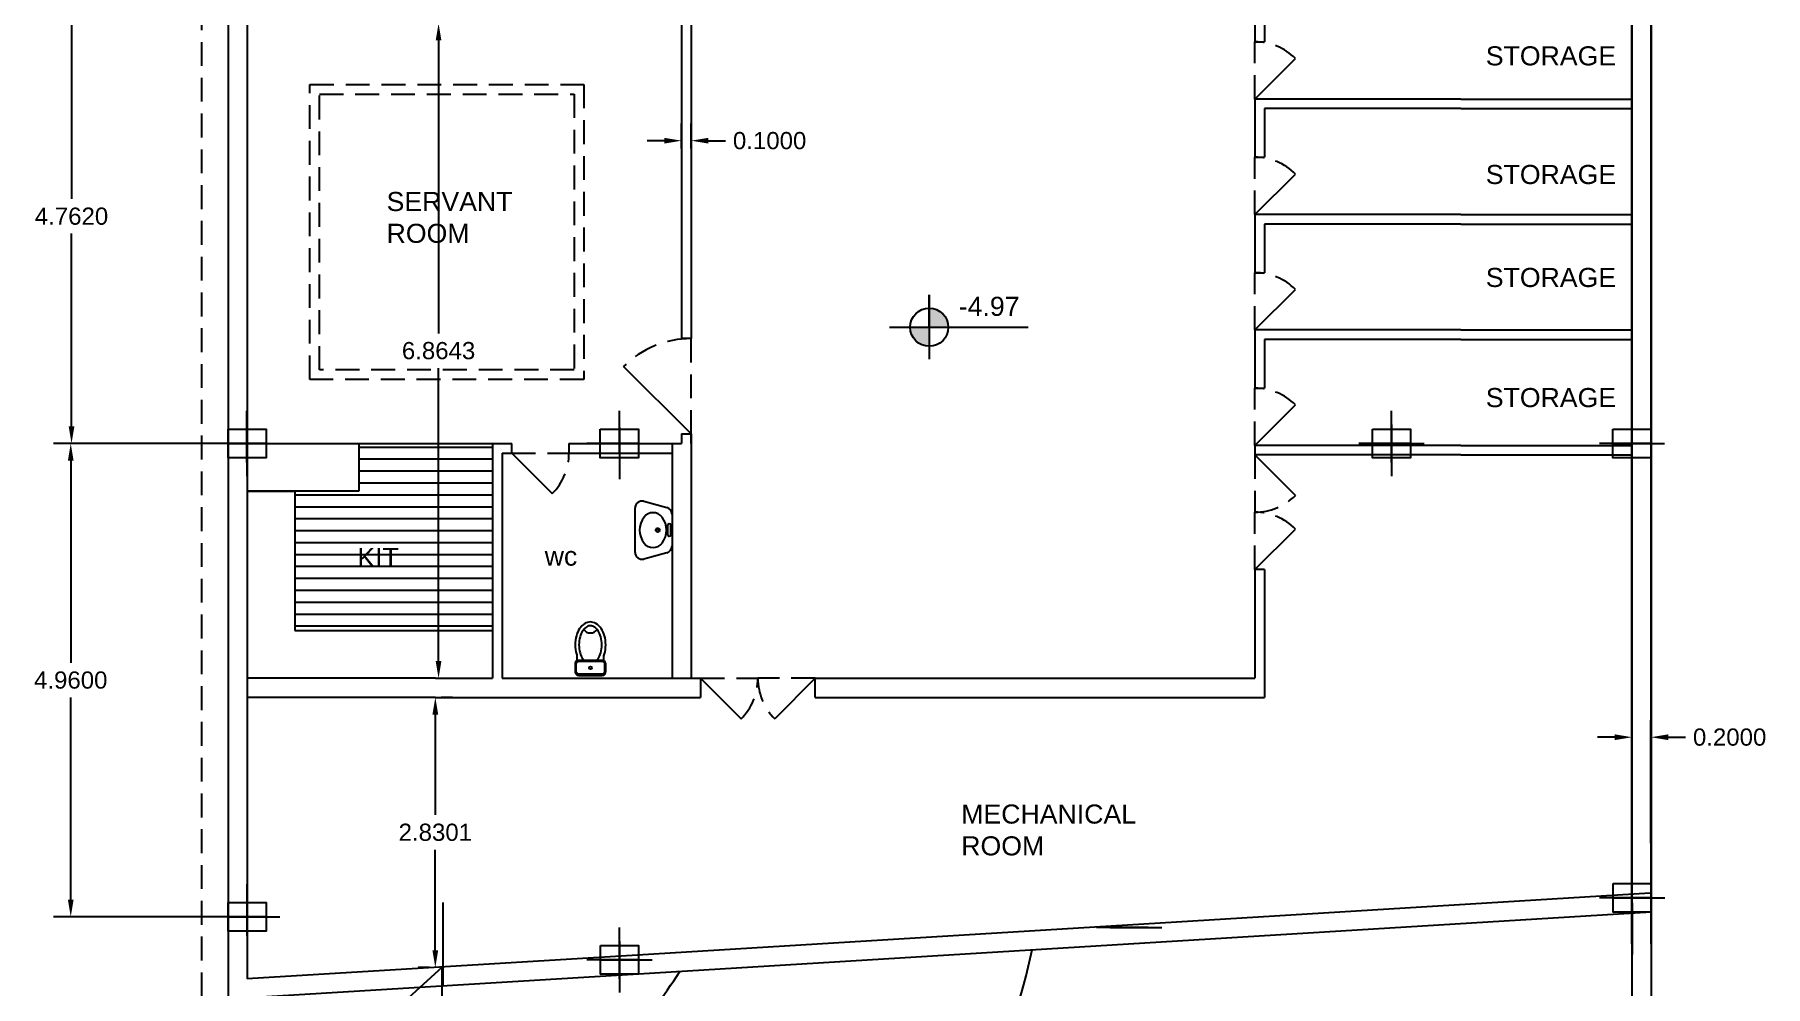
# Model space of a CAD drawing. Header units: inches. Extents: x 5 to 162, y 3 to 116.
# Drawn here: x 16.16 to 34.29, y 86.98 to 96.95 of the extents above; entities that cross this region are included whole.
import ezdxf

# ---------------------------------------------------------------- set-up
doc = ezdxf.new("R2010")
doc.units = ezdxf.units.IN
doc.header["$MEASUREMENT"] = 0
doc.linetypes.add('DASHED2', pattern=[0.375, 0.25, -0.125])
doc.linetypes.add('HIDDEN', pattern=[0.375, 0.25, -0.125])
doc.layers.add('SANTEH', color=7, linetype='Continuous')
doc.styles.get("Standard").update_dxf_attribs({"font": 'arial.ttf'})
doc.dimstyles.get("Standard").update_dxf_attribs({"dimtxt": 0.18, "dimasz": 0.18, "dimexe": 0.18, "dimexo": 0.0625, "dimgap": 0.09, "dimtad": 0, "dimtih": 1, "dimtoh": 1, "dimdec": 4, "dimzin": 0, "dimdsep": 46, "dimtxsty": 'Standard', "dimcen": 0.09, "dimadec": 0, "dimazin": 0, "dimtfac": 1, "dimtdec": 4, "dimtofl": 0, "dimtmove": 0, "dimatfit": 3, "dimfxl": 1, "dimtolj": 1, "dimtzin": 0, "dimarcsym": 0})

# ---------------------------------------------------------------- blocks, each defined once
blk = doc.blocks.new('*U2')
blk.add_lwpolyline([(-0.2, 0), (0.2, 0), (0.2, -0.3), (-0.2, -0.3)], close=True)
blk = doc.blocks.new('K10-44')
for points in [[(-182, 223, 0.020439), (-174, 198), (-174, 135, 0.262987), (-198, 92), (-198, -8, 0.414214), (-148, -58), (152, -58, 0.414214), (202, -8), (202, 92, 0.262987), (178, 135), (178, 198, 0.020439), (186, 223, 0.067459), (202, 342, 0.067459), (186, 461, 0.079812), (143, 554, 0.107118), (74, 621, 0.139889), (2, 642, 0.139889), (-70, 621, 0.107118), (-140, 554, 0.079812), (-182, 461, 0.067459), (-198, 342, 0.067459)], [(-148, 127), (152, 127, -0.414214), (187, 92), (187, -8, -0.414214), (152, -43), (-148, -43, -0.414214), (-183, -8), (-183, 92, -0.414214)]]:
    blk.add_lwpolyline(points, format="xyb", close=True)
for points in [[(90, 142, 0.027307), (102, 158, 0.079812), (137, 236, 0.067459), (152, 342, 0.067459), (137, 448, 0.079812), (102, 526, 0.107118), (47, 579, 0.139889), (2, 592, 0.139889), (-44, 579, 0.107118), (-98, 526, 0.079812), (-134, 448, 0.067459), (-148, 342, 0.067459), (-134, 236, 0.079812), (-98, 158, 0.027307), (-86, 142, 0.139889)], [(-174, 135, -0.136371), (-148, 142), (152, 142, -0.136371), (178, 135)]]:
    blk.add_lwpolyline(points, format="xyb")
blk.add_circle((2, 42), 18.3)
blk.add_arc((2, 602), 105, 213.8994, 326.1006)
blk = doc.blocks.new('OVALFREE')
for p, q in [((-8.247561, 0), (8.247561, 0)), ((-14.879001, -14.613447), (-11.666235, -2.623241)), ((-3.249447, -1.45402), (-3.249447, -1.41473)), ((2.271533, -0.61875), (-2.414177, -0.61875)), ((-2.414177, -2.25), (2.271533, -2.25)), ((3.106803, -1.41473), (3.106803, -1.45402)), ((11.666235, -2.623241), (14.879001, -14.613447)), ((11.460326, -19.06875), (-11.460326, -19.06875))]:
    blk.add_line(p, q)
for radius in [1.040625, 0.646875]:
    blk.add_circle((-0.015072, -7.340625), radius)
for centre, radius, start, end in [((-8.247561, -3.539272), 3.539272, 90, 165.000003), ((8.247561, -3.539272), 3.539272, 14.999997, 90), ((-3.168259, -9.7875), 5.846813, 127.551279, 232.448716), ((-0.015072, -13.889206), 11.020456, 52.448718, 127.551282), ((-2.414177, -1.45402), 0.83527, 90, 180), ((-2.414177, -1.41473), 0.83527, 180, 270), ((2.271533, -1.45402), 0.83527, 0, 90), ((2.271533, -1.41473), 0.83527, 270, 0), ((3.138114, -9.7875), 5.846813, 307.551284, 52.448721), ((-11.460326, -15.529478), 3.539272, 165.000003, 270), ((-0.015072, -5.685794), 11.020456, 232.448718, 307.551282), ((11.460326, -15.529478), 3.539272, 270, 14.999997)]:
    blk.add_arc(centre, radius, start, end)
blk = doc.blocks.new('*D141')
at = {"color": 0, "lineweight": -2, "transparency": 16777216}
for p, q in [((18.124, 97.428), (16.366, 97.428)), ((16.546, 97.248), (16.546, 95.229)), ((16.546, 92.846), (16.546, 94.865)), ((18.124, 92.666), (16.366, 92.666))]:
    blk.add_line(p, q, dxfattribs=at)
at = {"color": 0, "transparency": 16777216}
for points in [[(16.516, 97.248), (16.576, 97.248), (16.546, 97.428)], [(16.516, 92.846), (16.576, 92.846), (16.546, 92.666)]]:
    blk.add_solid(points, dxfattribs=at)
at = {"layer": 'Defpoints', "color": 0, "transparency": 16777216}
for p in [(18.186, 97.428), (16.546, 92.666), (18.186, 92.666)]:
    blk.add_point(p, dxfattribs=at)
at = {"color": 0, "transparency": 16777216, "insert": (16.546, 95.047), "char_height": 0.18, "attachment_point": 5}
blk.add_mtext('\\A1;4.7620', dxfattribs=at)
blk = doc.blocks.new('*D142')
at = {"color": 0, "lineweight": -2, "transparency": 16777216}
for p, q in [((18.124, 92.666), (16.358, 92.666)), ((16.538, 92.486), (16.538, 90.368)), ((16.538, 87.886), (16.538, 90.004)), ((18.124, 87.706), (16.358, 87.706))]:
    blk.add_line(p, q, dxfattribs=at)
at = {"color": 0, "transparency": 16777216}
for points in [[(16.508, 92.486), (16.568, 92.486), (16.538, 92.666)], [(16.508, 87.886), (16.568, 87.886), (16.538, 87.706)]]:
    blk.add_solid(points, dxfattribs=at)
at = {"layer": 'Defpoints', "color": 0, "transparency": 16777216}
for p in [(18.186, 92.666), (16.538, 87.706), (18.186, 87.706)]:
    blk.add_point(p, dxfattribs=at)
at = {"color": 0, "transparency": 16777216, "insert": (16.538, 90.186), "char_height": 0.18, "attachment_point": 5}
blk.add_mtext('\\A1;4.9600', dxfattribs=at)
blk = doc.blocks.new('*D106')
at = {"color": 0, "lineweight": -2, "transparency": 16777216}
for p, q in [((20.378, 97.07), (20.572, 97.07)), ((20.392, 96.89), (20.392, 93.82)), ((20.392, 90.386), (20.392, 93.456)), ((20.378, 90.206), (20.572, 90.206))]:
    blk.add_line(p, q, dxfattribs=at)
at = {"color": 0, "transparency": 16777216}
for points in [[(20.362, 96.89), (20.422, 96.89), (20.392, 97.07)], [(20.362, 90.386), (20.422, 90.386), (20.392, 90.206)]]:
    blk.add_solid(points, dxfattribs=at)
at = {"layer": 'Defpoints', "color": 0, "transparency": 16777216}
for p in [(20.316, 97.07), (20.316, 90.206), (20.392, 90.206)]:
    blk.add_point(p, dxfattribs=at)
at = {"color": 0, "transparency": 16777216, "insert": (20.392, 93.638), "char_height": 0.18, "attachment_point": 5}
blk.add_mtext('\\A1;6.8643', dxfattribs=at)
blk = doc.blocks.new('*D107')
at = {"color": 0, "lineweight": -2, "transparency": 16777216}
for p, q in [((20.421, 90.006), (20.538, 90.006)), ((20.358, 89.826), (20.358, 88.773)), ((20.358, 87.355), (20.358, 88.409)), ((20.296, 87.175), (20.178, 87.175))]:
    blk.add_line(p, q, dxfattribs=at)
at = {"color": 0, "transparency": 16777216}
for points in [[(20.328, 89.826), (20.388, 89.826), (20.358, 90.006)], [(20.328, 87.355), (20.388, 87.355), (20.358, 87.175)]]:
    blk.add_solid(points, dxfattribs=at)
at = {"layer": 'Defpoints', "color": 0, "transparency": 16777216}
for p in [(20.358, 90.006), (20.358, 87.175), (20.358, 87.175)]:
    blk.add_point(p, dxfattribs=at)
at = {"color": 0, "transparency": 16777216, "insert": (20.358, 88.591), "char_height": 0.18, "attachment_point": 5}
blk.add_mtext('\\A1;2.8301', dxfattribs=at)
blk = doc.blocks.new('*D108')
at = {"color": 0, "lineweight": -2, "transparency": 16777216}
for p, q in [((22.938, 95.758), (22.938, 96.019)), ((23.038, 95.758), (23.038, 96.019)), ((22.758, 95.839), (22.578, 95.839)), ((23.218, 95.839), (23.398, 95.839))]:
    blk.add_line(p, q, dxfattribs=at)
at = {"color": 0, "transparency": 16777216}
for points in [[(22.758, 95.869), (22.758, 95.809), (22.938, 95.839)], [(23.218, 95.869), (23.218, 95.809), (23.038, 95.839)]]:
    blk.add_solid(points, dxfattribs=at)
at = {"layer": 'Defpoints', "color": 0, "transparency": 16777216}
for p in [(23.038, 95.839), (22.938, 95.696), (23.038, 95.696)]:
    blk.add_point(p, dxfattribs=at)
at = {"color": 0, "transparency": 16777216, "insert": (23.861, 95.839), "char_height": 0.18, "attachment_point": 5}
blk.add_mtext('\\A1;0.1000', dxfattribs=at)
blk = doc.blocks.new('*D110')
at = {"color": 0, "lineweight": -2, "transparency": 16777216}
for p, q in [((32.716, 89.588), (32.536, 89.588)), ((32.896, 88.478), (32.896, 89.768)), ((33.096, 88.478), (33.096, 89.768)), ((33.276, 89.588), (33.456, 89.588))]:
    blk.add_line(p, q, dxfattribs=at)
at = {"color": 0, "transparency": 16777216}
for points in [[(32.716, 89.618), (32.716, 89.558), (32.896, 89.588)], [(33.276, 89.618), (33.276, 89.558), (33.096, 89.588)]]:
    blk.add_solid(points, dxfattribs=at)
at = {"layer": 'Defpoints', "color": 0, "transparency": 16777216}
for p in [(33.096, 89.588), (32.896, 88.415), (33.096, 88.415)]:
    blk.add_point(p, dxfattribs=at)
at = {"color": 0, "transparency": 16777216, "insert": (33.92, 89.588), "char_height": 0.18, "attachment_point": 5}
blk.add_mtext('\\A1;0.2000', dxfattribs=at)

msp = doc.modelspace()

# ---------------------------------------------------------------- hatches: boundary and pattern name
h = msp.add_hatch(color=256)
h.dxf.hatch_style = 1
h.paths.add_polyline_path([(25.53295, 94.08464), (25.53295, 93.88464), (25.73295, 93.88464, 0.41421356)])
h.paths.add_polyline_path([(25.53295, 93.68464), (25.53295, 93.88464), (25.33295, 93.88464, 0.41421356)])
h = msp.add_hatch()
h.set_pattern_fill('ANSI31', color=256, angle=135)
h.set_pattern_definition([(180, (-135.11423, -26.9962), (-3e-17, -0.125), [])])
h.paths.add_polyline_path([(20.95859, 92.66562), (20.35822, 92.66562), (20.35822, 90.70562), (20.95859, 90.70562)])
h.paths.add_polyline_path([(20.35822, 92.66562), (19.55742, 92.66562), (19.55742, 92.16562), (18.88641, 92.16562), (18.88641, 90.70562), (20.35822, 90.70562)])

# ---------------------------------------------------------------- linework, layer by layer
at = {"linetype": 'DASHED2'}
for p, q in [((17.90822, 114.12305), (17.90822, 86.77503)), ((28.94641, 96.27562), (28.94641, 96.87562)), ((28.94641, 95.06562), (28.94641, 95.66562)), ((28.94641, 93.85562), (28.94641, 94.45562)), ((23.03808, 92.76562), (23.03808, 93.76562)), ((28.94641, 92.64562), (28.94641, 93.24562)), ((21.15859, 92.56562), (21.75859, 92.56562)), ((28.94641, 92.54562), (28.94641, 91.94562)), ((28.94641, 91.34562), (28.94641, 91.94562)), ((23.13808, 90.20562), (23.73808, 90.20562)), ((24.33808, 90.20562), (23.73808, 90.20562))]:
    msp.add_line(p, q, dxfattribs=at)
for p, q in [((18.18641, 114.13562), (18.18641, 87.67762)), ((18.38641, 114.13562), (18.38641, 87.67762)), ((33.09641, 87.42362), (33.09641, 112.83313)), ((33.09641, 112.83313), (33.09641, 73.31313)), ((32.89641, 112.73199), (32.89641, 87.42362)), ((32.89641, 87.42362), (32.89641, 112.73199)), ((32.89641, 112.73199), (32.89641, 73.49199)), ((22.93808, 97.62562), (22.93808, 93.76562)), ((23.03808, 97.62562), (23.03808, 93.76562)), ((28.94641, 97.42562), (28.94641, 96.87562)), ((29.04641, 97.42562), (29.04641, 96.87562)), ((28.94641, 96.87562), (29.04641, 96.87562)), ((28.94641, 96.27562), (29.37068, 96.69988)), ((28.94641, 96.27562), (28.94641, 95.66562)), ((29.04641, 96.27562), (28.94641, 96.27562)), ((31.10485, 96.27562), (29.04641, 96.27562)), ((29.04641, 96.17562), (29.04641, 95.66562)), ((31.10485, 96.17562), (29.04641, 96.17562)), ((31.10485, 96.27562), (32.89641, 96.27562)), ((31.10485, 96.17562), (32.89641, 96.17562)), ((28.94641, 95.66562), (29.04641, 95.66562)), ((28.94641, 95.06562), (29.37068, 95.48988)), ((28.94641, 95.06562), (28.94641, 94.45562)), ((29.04641, 95.06562), (28.94641, 95.06562)), ((31.10485, 95.06562), (29.04641, 95.06562)), ((31.10485, 95.06562), (32.89641, 95.06562)), ((29.04641, 94.96562), (29.04641, 94.45562)), ((31.10485, 94.96562), (29.04641, 94.96562)), ((31.10485, 94.96562), (32.89641, 94.96562)), ((28.94641, 94.45562), (29.04641, 94.45562)), ((25.53295, 93.88464), (25.53295, 94.22395)), ((25.53295, 94.22395), (25.53295, 93.54803)), ((28.94641, 93.85562), (29.37068, 94.27988)), ((23.03808, 93.76562), (22.93808, 93.76562)), ((25.11564, 93.88464), (26.57048, 93.88464)), ((28.94641, 93.85562), (28.94641, 93.24562)), ((29.04641, 93.85562), (28.94641, 93.85562)), ((31.10485, 93.85562), (29.04641, 93.85562)), ((31.10485, 93.85562), (32.89641, 93.85562)), ((29.04641, 93.75562), (29.04641, 93.24562)), ((31.10485, 93.75562), (29.04641, 93.75562)), ((31.10485, 93.75562), (32.89641, 93.75562)), ((23.03808, 92.76562), (22.33097, 93.47272)), ((28.94641, 93.24562), (29.04641, 93.24562)), ((28.94641, 92.64562), (29.37068, 93.06988)), ((18.38441, 92.46762), (18.38441, 93.00718)), ((18.38441, 92.86362), (18.38441, 92.32406)), ((22.28641, 92.56352), (22.28641, 93.00718)), ((30.37641, 92.46762), (30.37641, 93.00718)), ((30.37641, 92.86362), (30.37641, 92.32406)), ((32.89641, 92.46762), (32.89641, 93.00718)), ((32.89641, 92.86362), (32.89641, 92.32406)), ((22.28641, 92.8333), (22.28641, 92.29374)), ((22.93808, 92.76562), (22.93808, 92.66562)), ((22.93808, 92.76562), (23.03808, 92.76562)), ((23.03808, 92.76562), (23.03808, 92.66562)), ((23.03808, 92.66562), (23.03808, 92.76562)), ((18.58241, 92.66562), (18.04285, 92.66562)), ((18.18641, 92.66562), (18.18641, 87.87562)), ((18.18641, 92.66562), (18.72597, 92.66562)), ((18.38641, 92.66562), (21.05859, 92.66562)), ((18.38641, 92.66562), (19.55742, 92.66562)), ((19.55742, 92.66562), (19.55742, 92.16562)), ((20.95859, 92.66562), (20.95859, 90.20562)), ((20.95859, 92.66562), (21.15859, 92.66562)), ((21.05859, 92.56562), (21.05859, 90.20562)), ((21.05859, 92.56562), (21.15859, 92.56562)), ((21.15859, 92.56562), (21.15859, 92.66562)), ((21.15859, 92.56562), (21.58286, 92.14135)), ((21.75859, 92.66562), (22.93808, 92.66562)), ((21.75859, 92.66562), (21.75859, 92.56562)), ((21.75859, 92.56562), (22.83808, 92.56562)), ((22.48441, 92.66562), (21.94485, 92.66562)), ((22.08841, 92.66562), (22.62797, 92.66562)), ((22.83808, 92.66562), (22.83808, 90.20562)), ((23.03808, 92.66562), (23.03808, 90.20562)), ((28.94641, 92.64562), (28.94641, 92.54562)), ((29.04641, 92.64562), (28.94641, 92.64562)), ((29.04641, 92.54562), (28.94641, 92.54562)), ((28.94641, 92.54562), (29.37068, 92.12135)), ((31.10485, 92.64562), (29.04641, 92.64562)), ((31.10485, 92.54562), (29.04641, 92.54562)), ((30.57441, 92.66562), (30.03485, 92.66562)), ((30.17841, 92.66562), (30.71797, 92.66562)), ((31.10485, 92.64562), (32.89641, 92.64562)), ((31.10485, 92.54562), (32.89641, 92.54562)), ((33.09441, 92.66562), (32.55485, 92.66562)), ((32.69841, 92.66562), (33.23797, 92.66562)), ((19.55742, 92.16562), (18.38641, 92.16562)), ((18.38641, 92.16562), (18.88641, 92.16562)), ((18.88641, 92.16562), (18.88641, 90.70562)), ((28.94641, 91.34562), (29.37068, 91.76988)), ((28.94641, 91.34562), (28.94641, 90.20562)), ((29.04641, 91.34562), (28.94641, 91.34562)), ((29.04641, 91.34562), (29.04641, 90.00562)), ((18.88641, 90.70562), (20.95859, 90.70562)), ((20.35822, 90.20562), (18.38641, 90.20562)), ((20.35822, 90.20562), (20.95859, 90.20562)), ((21.05859, 90.20562), (23.13808, 90.20562)), ((23.03808, 90.20562), (23.08808, 90.20562)), ((23.13808, 90.20562), (23.13808, 90.00562)), ((23.13808, 90.20562), (23.56234, 89.78135)), ((24.33808, 90.20562), (23.91382, 89.78135)), ((24.33808, 90.20562), (28.94641, 90.20562)), ((24.33808, 90.00562), (24.33808, 90.20562)), ((20.35822, 90.00562), (18.38641, 90.00562)), ((20.35822, 90.00562), (23.13808, 90.00562)), ((24.33808, 90.00562), (29.04641, 90.00562)), ((32.89641, 87.87562), (32.89641, 88.41518)), ((32.89641, 88.27162), (32.89641, 87.73206)), ((18.18641, 88.07362), (18.18641, 87.82362)), ((18.38641, 87.50762), (18.38641, 88.04718)), ((32.89841, 87.45562), (32.89841, 87.99518)), ((18.18641, 87.82362), (18.18559, 87.76362)), ((18.38641, 87.90362), (18.38641, 87.0547)), ((20.43641, 87.85562), (20.43641, 86.97991)), ((33.08618, 87.95524), (22.47618, 87.30525)), ((33.09641, 87.90362), (32.55685, 87.90362)), ((32.70041, 87.90362), (33.23997, 87.90362)), ((32.89841, 87.85162), (32.89841, 87.31206)), ((18.58441, 87.70562), (18.04485, 87.70562)), ((18.18641, 87.76362), (18.18641, 86.79207)), ((18.18841, 87.70562), (18.72797, 87.70562)), ((22.28841, 87.05562), (22.28841, 87.59518)), ((33.09841, 87.75562), (22.48841, 87.10562)), ((27.82641, 87.59362), (27.28685, 87.59362)), ((27.43041, 87.59362), (27.96997, 87.59362)), ((22.28841, 87.45162), (22.28841, 86.91206)), ((22.47618, 87.30525), (18.38641, 87.0547)), ((22.48641, 87.25362), (21.94685, 87.25362)), ((22.09041, 87.25362), (22.62997, 87.25362)), ((22.48841, 87.10562), (18.18641, 86.84207)), ((20.4313, 87.17997), (20.03619, 86.81997)), ((20.4313, 86.81997), (20.4313, 87.17997))]:
    msp.add_line(p, q)
at = {"linetype": 'HIDDEN'}
for points in [[(19.04487, 96.42817), (21.91256, 96.42817), (21.91256, 93.33704), (19.04487, 93.33704)], [(19.14487, 96.32817), (21.81256, 96.32817), (21.81256, 93.43704), (19.14487, 93.43704)]]:
    msp.add_lwpolyline(points, close=True, dxfattribs=at)
msp.add_circle((25.53295, 93.88464), 0.2)
at = {"linetype": 'DASHED2'}
for centre, radius, start, end in [((28.94641, 96.27562), 0.6, 45, 90), ((28.94641, 95.06562), 0.6, 45, 90), ((28.94641, 93.85562), 0.6, 45, 90), ((23.03808, 92.76562), 1, 90, 135), ((28.94641, 92.64562), 0.6, 45, 90), ((21.15859, 92.56562), 0.6, 315, 0), ((28.94641, 92.54562), 0.6, 270, 315), ((28.94641, 91.34562), 0.6, 45, 90), ((23.13808, 90.20562), 0.6, 315, 0), ((24.33808, 90.20562), 0.6, 180, 225)]:
    msp.add_arc(centre, radius, start, end, dxfattribs=at)
for centre, radius, start, end in [((19.46081, 88.92037), 7.32073, 324.471616, 347.679707), ((5.43195, 98.84042), 21.04551, 321.183101, 326.197251)]:
    msp.add_arc(centre, radius, start, end)

# ---------------------------------------------------------------- block references
for p in [(18.38641, 92.81562), (22.28641, 92.81562), (30.37641, 92.81562), (32.89641, 92.81562), (32.89841, 88.05362), (18.38641, 87.85562), (22.28841, 87.40362)]:
    msp.add_blockref('*U2', p)
at = {"layer": 'SANTEH', "xscale": 0.02031999999999971, "yscale": 0.02031999999999971, "zscale": 0.02031999999999971, "rotation": 270}
msp.add_blockref('OVALFREE', (22.83808, 91.75785), dxfattribs=at)
at = {"layer": 'SANTEH', "xscale": 0.0008000000000000003, "yscale": 0.0008000000000000003, "zscale": 0.0008000000000000003}
msp.add_blockref('K10-44', (21.9817, 90.28247), dxfattribs=at)

# ---------------------------------------------------------------- texts
at = {"char_height": 0.2, "attachment_point": 1}
for insert in [(31.36484, 96.82803), (31.36484, 95.58487), (31.36484, 94.50591), (31.36484, 93.24704)]:
    msp.add_mtext('STORAGE', dxfattribs=dict(at, insert=insert))
for s, width, heights, insert in [('SERVANT \\PROOM', 0.0631503, [0], (19.84745, 95.30166)), ('-4.97', 0.6284528, [0.17209], (25.84306, 94.20347)), ('KIT', 0.5206195, [0], (19.54093, 91.57083)), ('wc', 0.0414324, [0], (21.50422, 91.5858)), ('MECHANICAL ROOM', 0.0748512, [0], (25.86879, 88.88282))]:
    msp.add_mtext_dynamic_manual_height_columns(s, width=width, gutter_width=1, heights=heights, dxfattribs=dict(at, insert=insert))

# ---------------------------------------------------------------- dimensions: what is measured, and where the dimension line sits
for base, p1, p2, picture, middle in [((16.54596, 92.66562), (18.18641, 97.42762), (18.18641, 92.66562), '*D141', (16.54596, 95.04662)), ((20.39152, 90.20562), (20.31593, 97.06991), (20.31593, 90.20562), '*D106', (20.39152, 93.63776)), ((16.53814, 87.70562), (18.18641, 92.66562), (18.18641, 87.70562), '*D142', (16.53814, 90.18562)), ((20.35822, 87.1755), (20.35822, 90.00562), (20.35822, 87.1755), '*D107', (20.35822, 88.59056))]:
    dim = msp.add_linear_dim(base=base, p1=p1, p2=p2, angle=90, dimstyle='Standard')
    dim.commit()
    dim.dimension.update_dxf_attribs({"geometry": picture, "text_midpoint": middle})
for base, p1, p2, picture, middle in [((23.03808, 95.83862), (22.93808, 95.69562), (23.03808, 95.69562), '*D108', (23.8614, 95.83862)), ((33.09641, 89.58808), (32.89641, 88.41518), (33.09641, 88.41518), '*D110', (33.91973, 89.58808))]:
    dim = msp.add_linear_dim(base=base, p1=p1, p2=p2, dimstyle='Standard')
    dim.commit()
    dim.dimension.update_dxf_attribs({"geometry": picture, "text_midpoint": middle})

doc.saveas('drawing.dxf')
